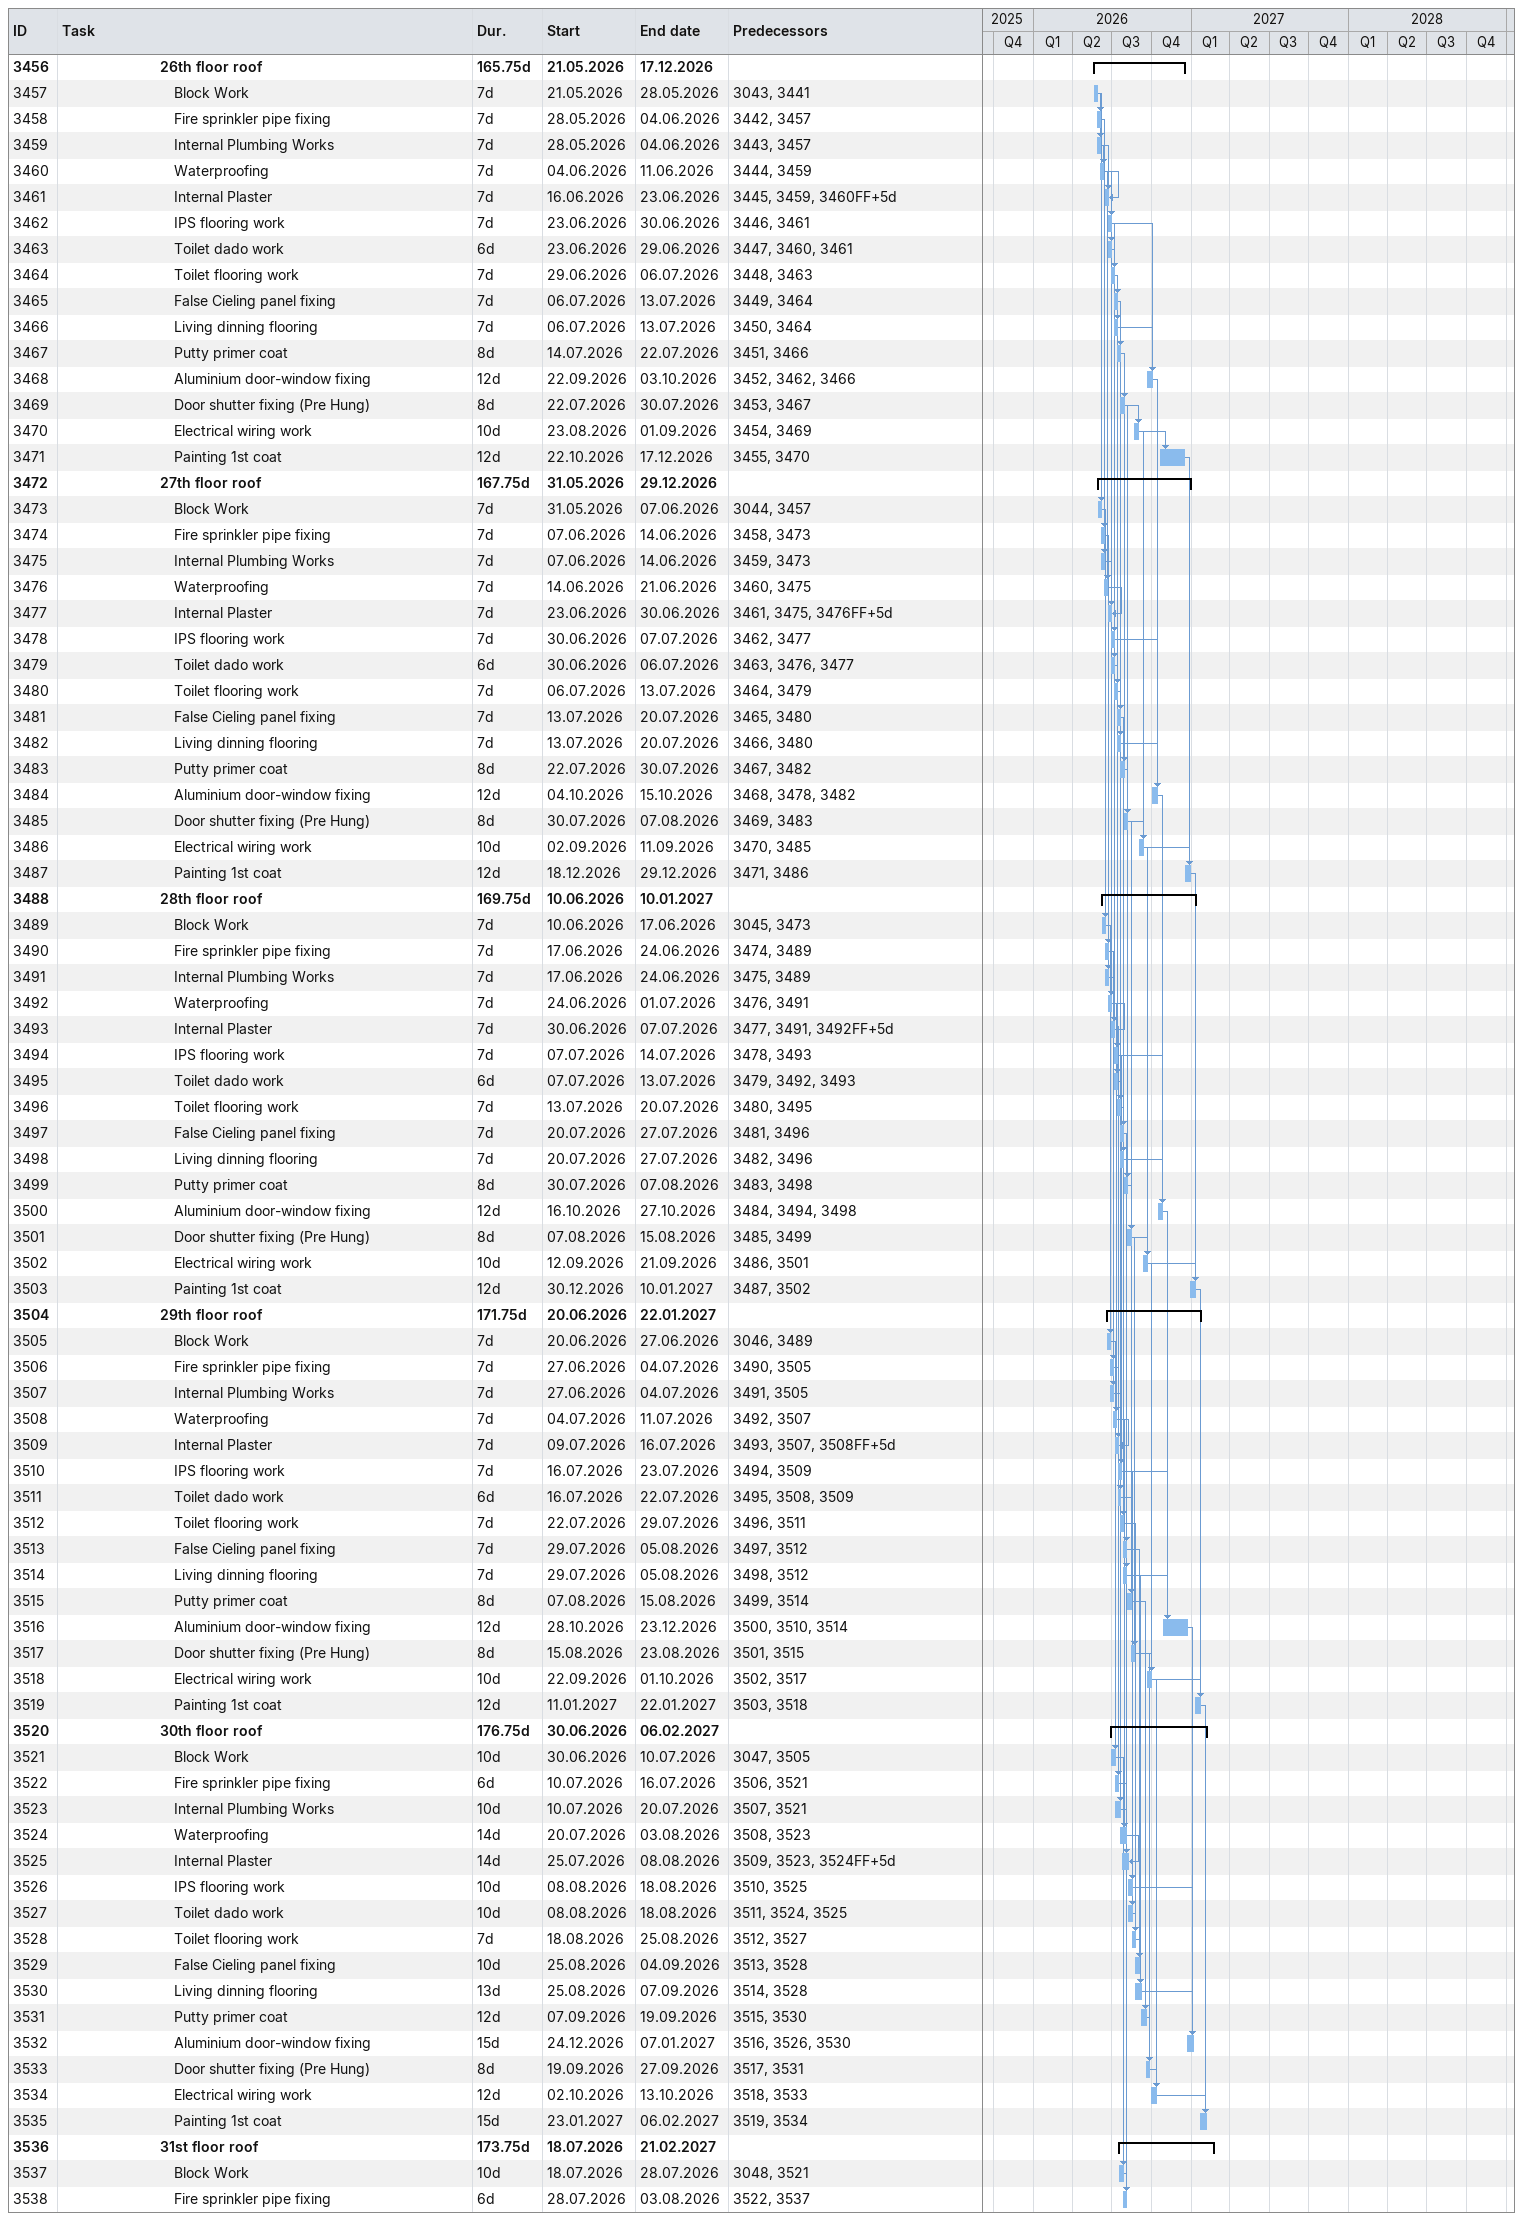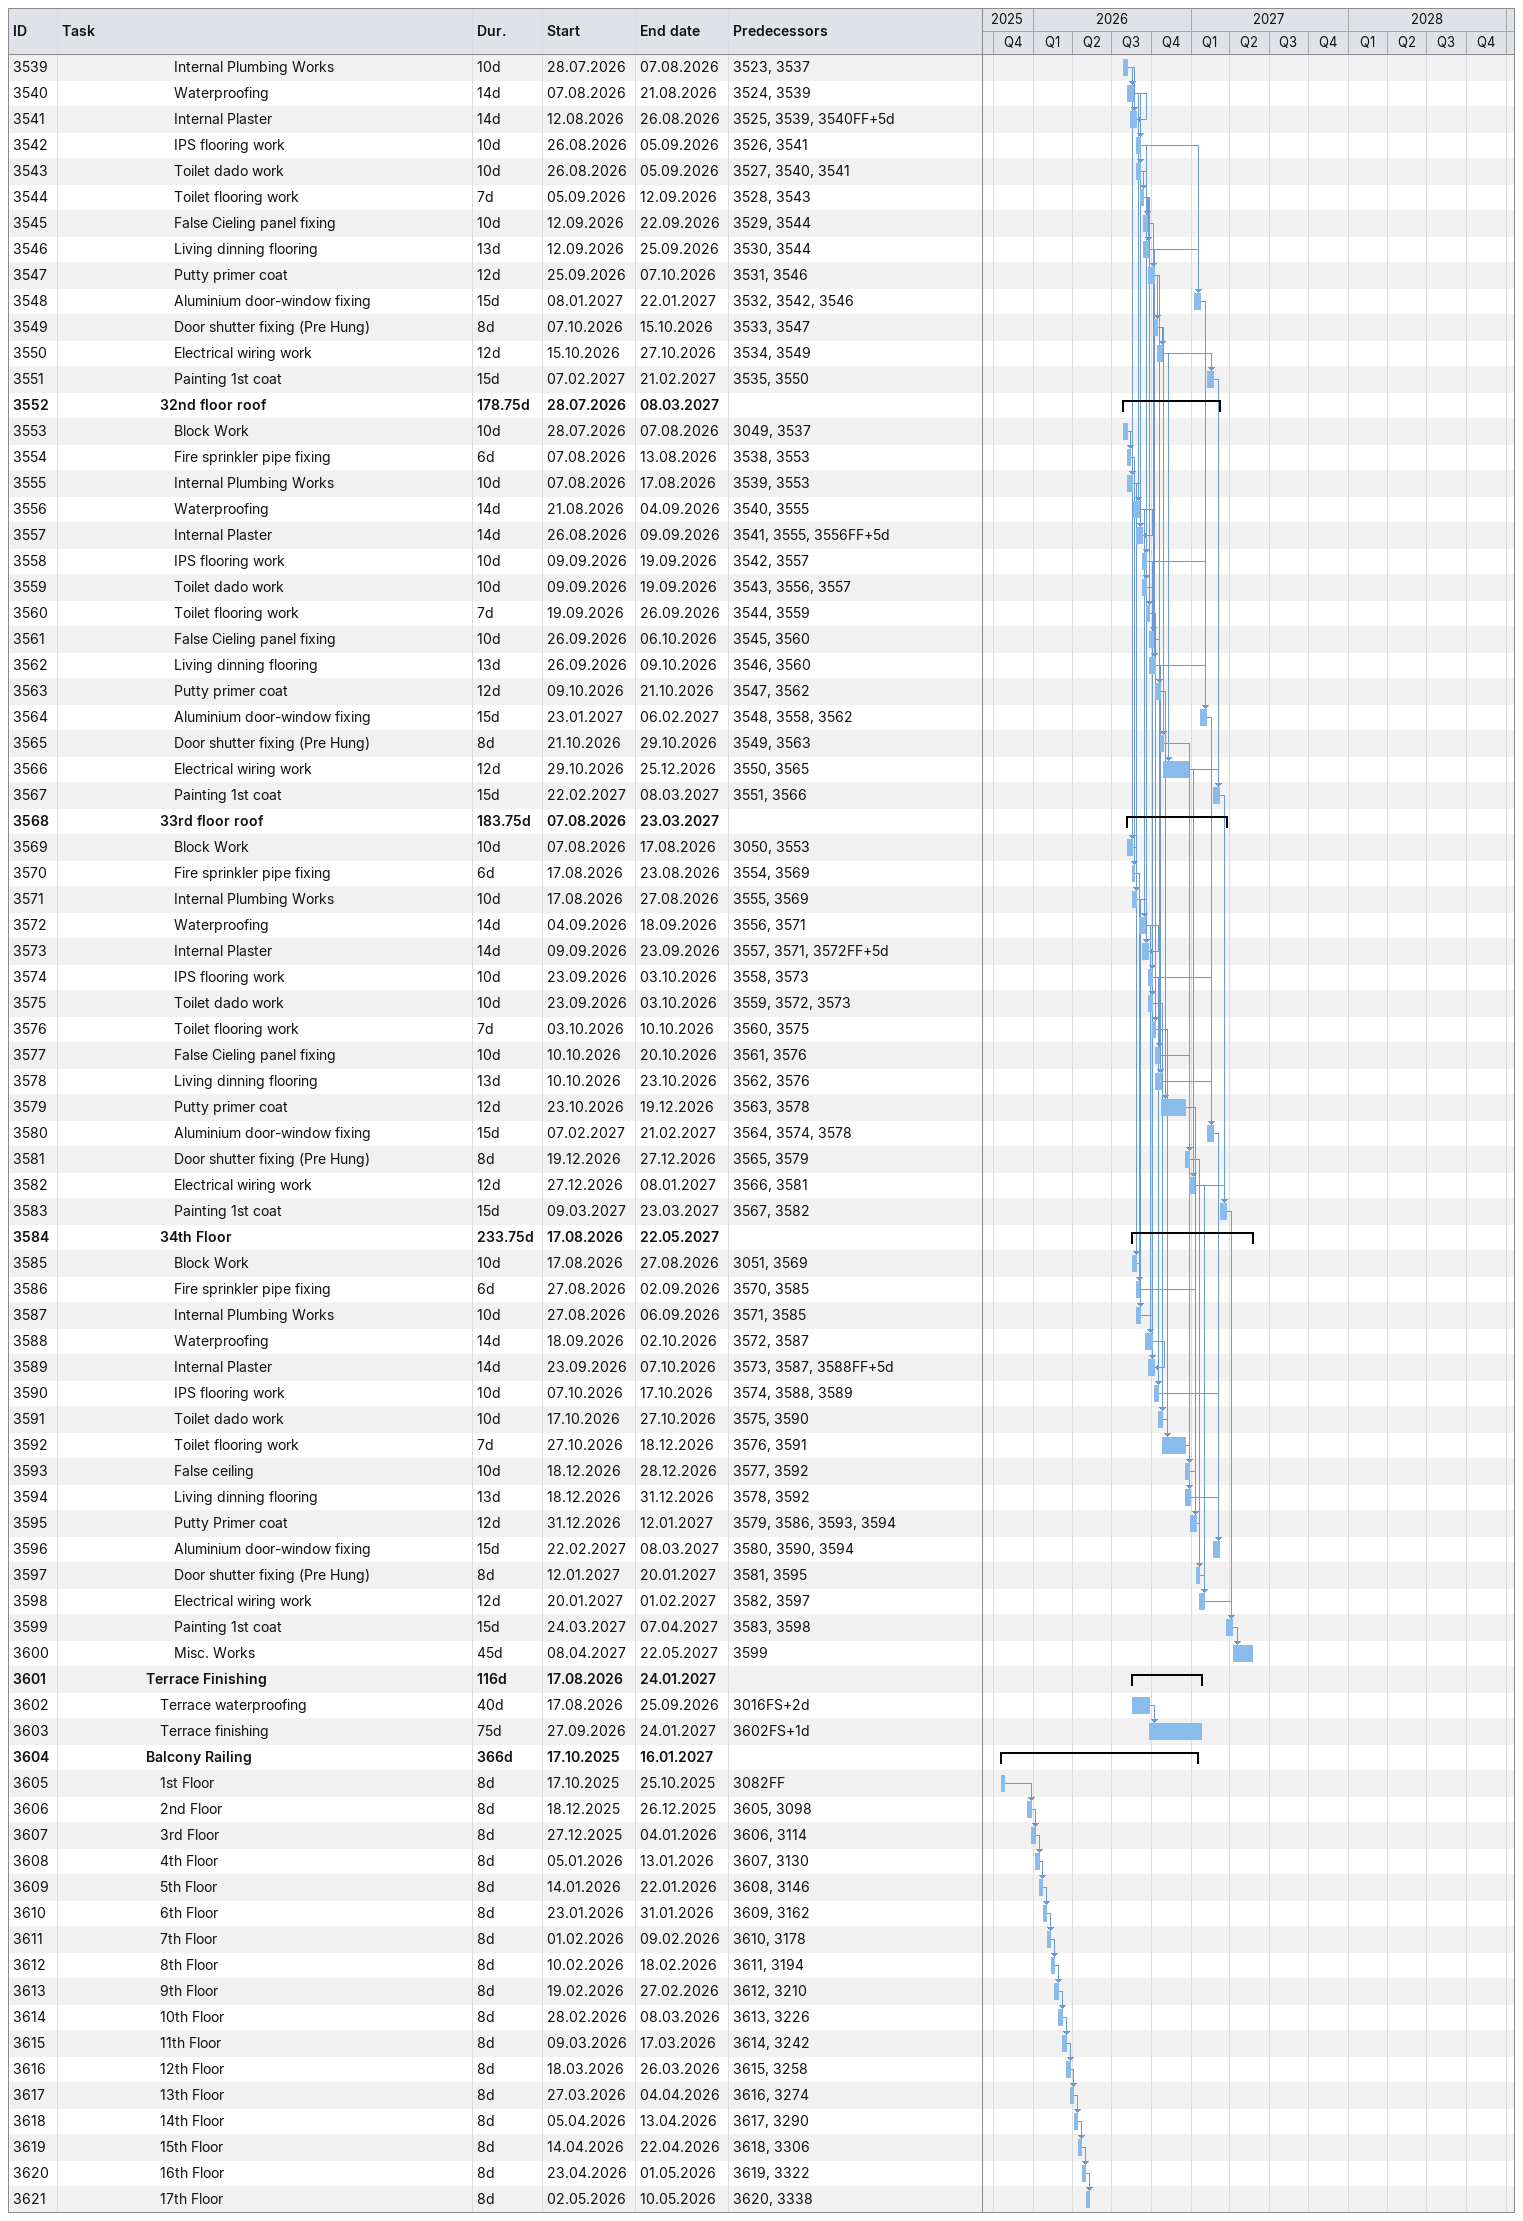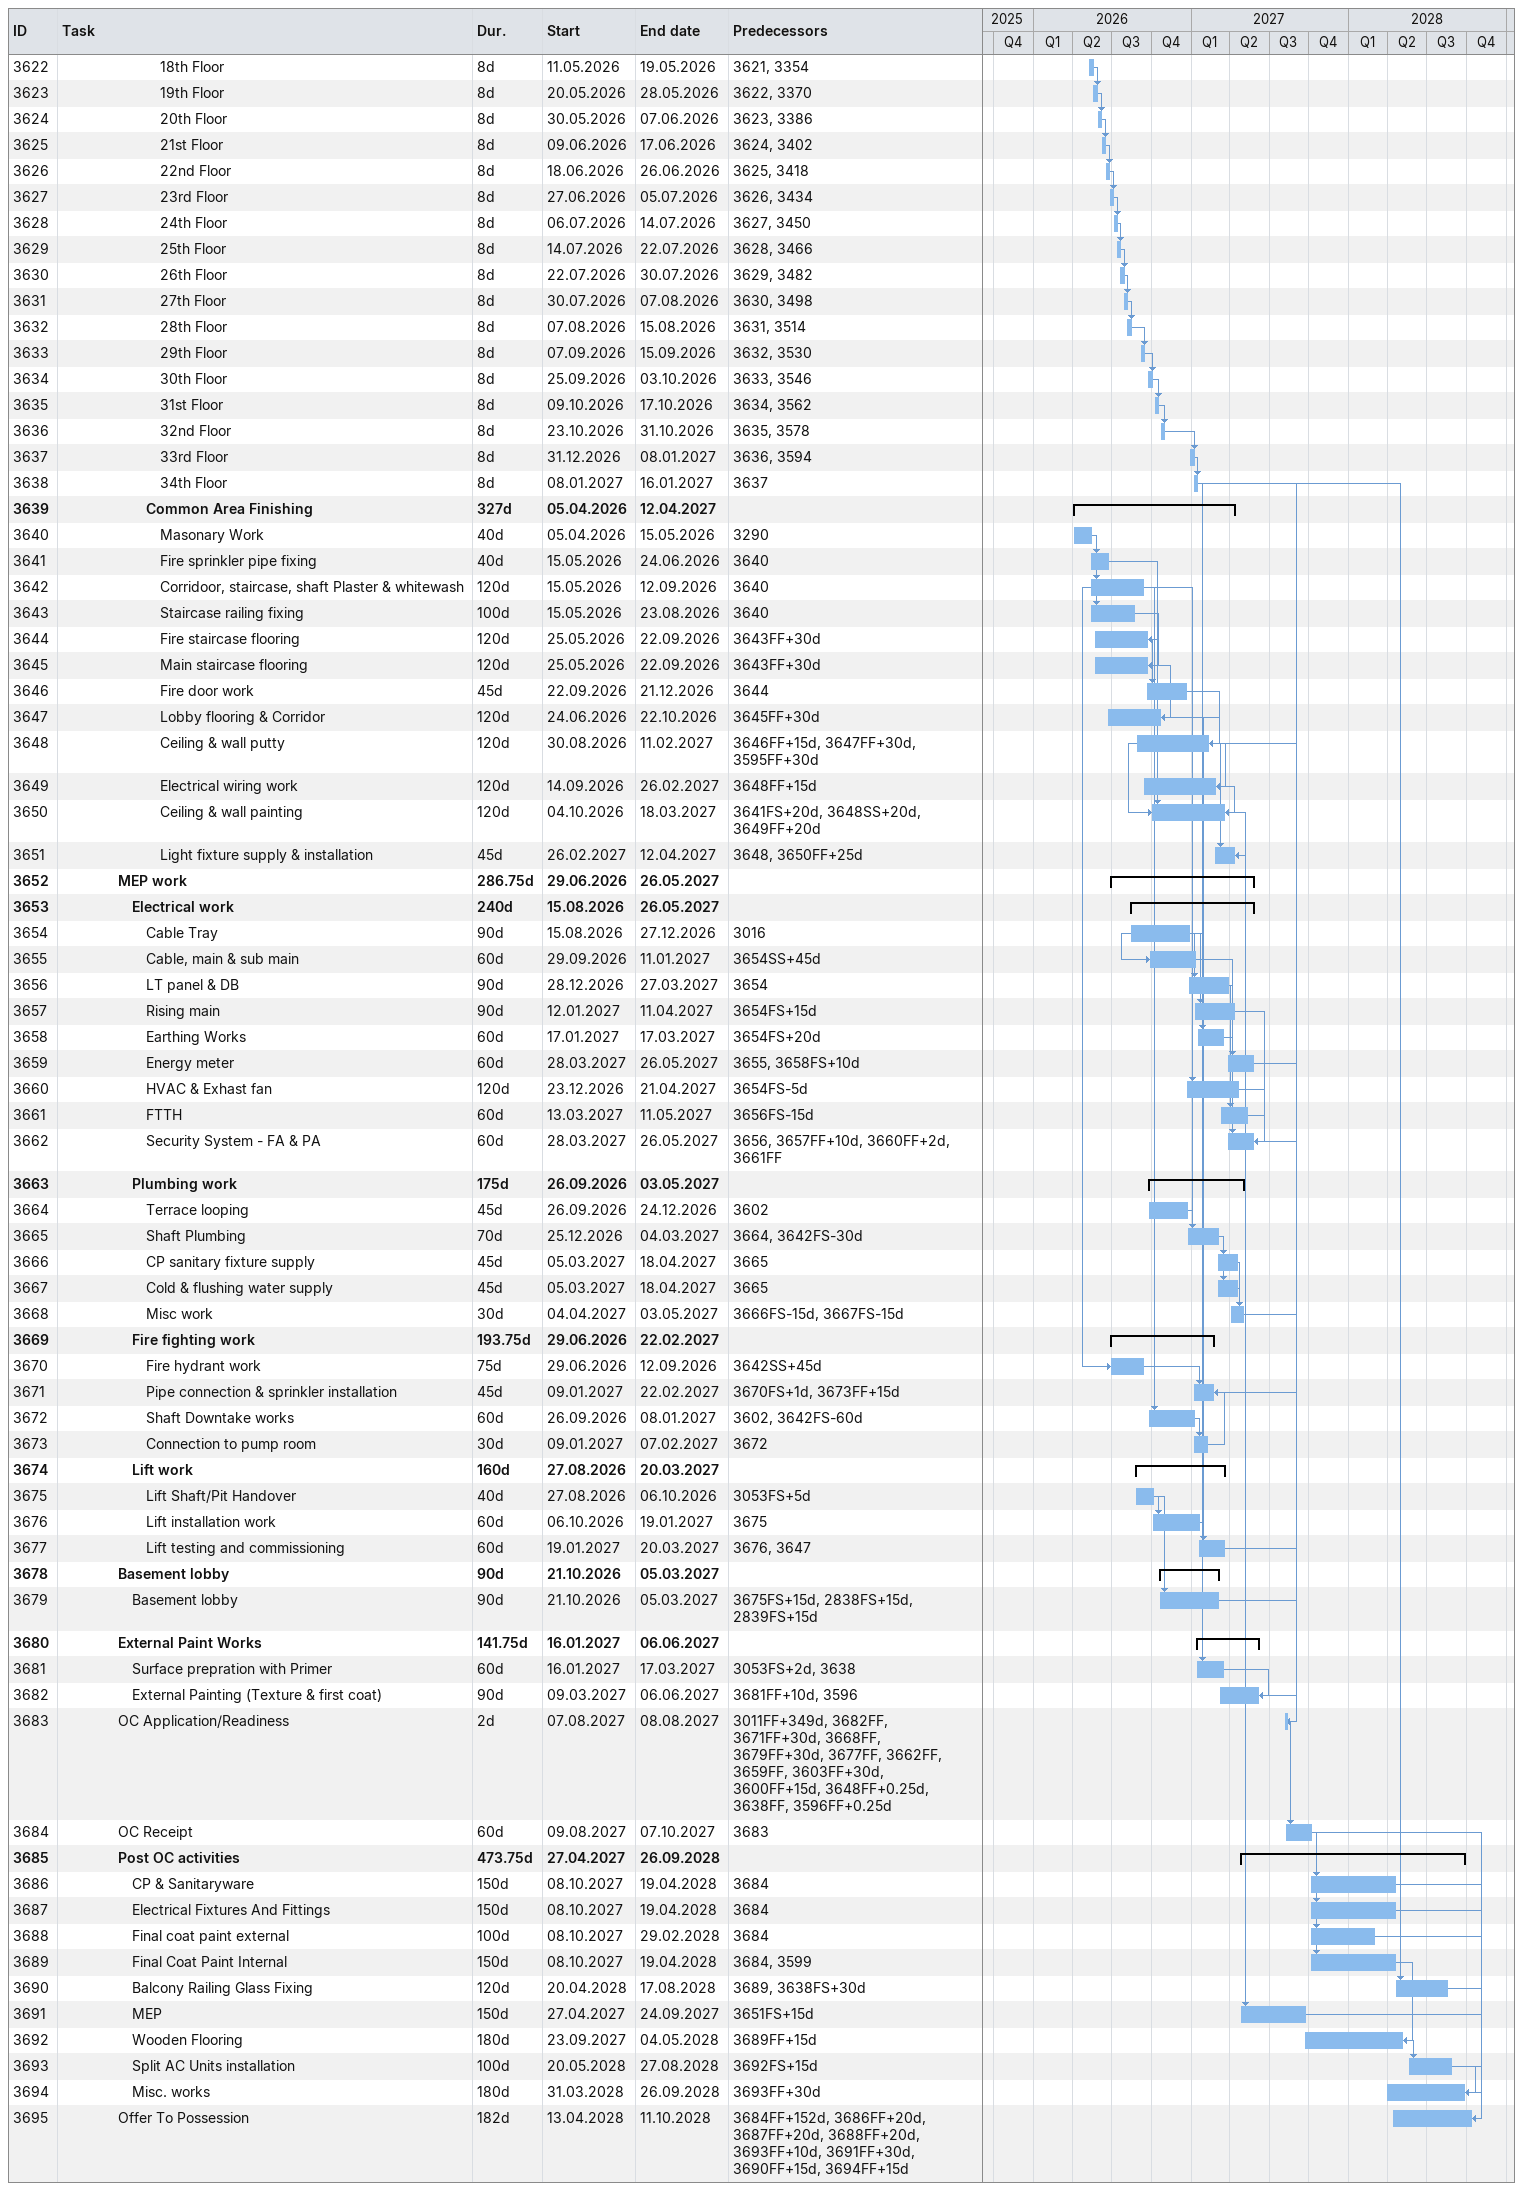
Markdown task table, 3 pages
| ID | Level | Task | Duration | Start | Finish | Predecessors |
|---|---|---|---|---|---|---|
| 3456 | 8 | **26th floor roof** | 165.75d | 2026-05-21 | 2026-12-17 |  |
| 3457 | 9 | Block Work | 7d | 2026-05-21 | 2026-05-28 | 3043, 3441 |
| 3458 | 9 | Fire sprinkler pipe fixing | 7d | 2026-05-28 | 2026-06-04 | 3442, 3457 |
| 3459 | 9 | Internal Plumbing Works | 7d | 2026-05-28 | 2026-06-04 | 3443, 3457 |
| 3460 | 9 | Waterproofing | 7d | 2026-06-04 | 2026-06-11 | 3444, 3459 |
| 3461 | 9 | Internal Plaster | 7d | 2026-06-16 | 2026-06-23 | 3445, 3459, 3460FF+5d |
| 3462 | 9 | IPS flooring work | 7d | 2026-06-23 | 2026-06-30 | 3446, 3461 |
| 3463 | 9 | Toilet dado work | 6d | 2026-06-23 | 2026-06-29 | 3447, 3460, 3461 |
| 3464 | 9 | Toilet flooring work | 7d | 2026-06-29 | 2026-07-06 | 3448, 3463 |
| 3465 | 9 | False Cieling panel fixing | 7d | 2026-07-06 | 2026-07-13 | 3449, 3464 |
| 3466 | 9 | Living dinning flooring | 7d | 2026-07-06 | 2026-07-13 | 3450, 3464 |
| 3467 | 9 | Putty primer coat | 8d | 2026-07-14 | 2026-07-22 | 3451, 3466 |
| 3468 | 9 | Aluminium door-window fixing | 12d | 2026-09-22 | 2026-10-03 | 3452, 3462, 3466 |
| 3469 | 9 | Door shutter fixing (Pre Hung) | 8d | 2026-07-22 | 2026-07-30 | 3453, 3467 |
| 3470 | 9 | Electrical wiring work | 10d | 2026-08-23 | 2026-09-01 | 3454, 3469 |
| 3471 | 9 | Painting 1st coat | 12d | 2026-10-22 | 2026-12-17 | 3455, 3470 |
| 3472 | 8 | **27th floor roof** | 167.75d | 2026-05-31 | 2026-12-29 |  |
| 3473 | 9 | Block Work | 7d | 2026-05-31 | 2026-06-07 | 3044, 3457 |
| 3474 | 9 | Fire sprinkler pipe fixing | 7d | 2026-06-07 | 2026-06-14 | 3458, 3473 |
| 3475 | 9 | Internal Plumbing Works | 7d | 2026-06-07 | 2026-06-14 | 3459, 3473 |
| 3476 | 9 | Waterproofing | 7d | 2026-06-14 | 2026-06-21 | 3460, 3475 |
| 3477 | 9 | Internal Plaster | 7d | 2026-06-23 | 2026-06-30 | 3461, 3475, 3476FF+5d |
| 3478 | 9 | IPS flooring work | 7d | 2026-06-30 | 2026-07-07 | 3462, 3477 |
| 3479 | 9 | Toilet dado work | 6d | 2026-06-30 | 2026-07-06 | 3463, 3476, 3477 |
| 3480 | 9 | Toilet flooring work | 7d | 2026-07-06 | 2026-07-13 | 3464, 3479 |
| 3481 | 9 | False Cieling panel fixing | 7d | 2026-07-13 | 2026-07-20 | 3465, 3480 |
| 3482 | 9 | Living dinning flooring | 7d | 2026-07-13 | 2026-07-20 | 3466, 3480 |
| 3483 | 9 | Putty primer coat | 8d | 2026-07-22 | 2026-07-30 | 3467, 3482 |
| 3484 | 9 | Aluminium door-window fixing | 12d | 2026-10-04 | 2026-10-15 | 3468, 3478, 3482 |
| 3485 | 9 | Door shutter fixing (Pre Hung) | 8d | 2026-07-30 | 2026-08-07 | 3469, 3483 |
| 3486 | 9 | Electrical wiring work | 10d | 2026-09-02 | 2026-09-11 | 3470, 3485 |
| 3487 | 9 | Painting 1st coat | 12d | 2026-12-18 | 2026-12-29 | 3471, 3486 |
| 3488 | 8 | **28th floor roof** | 169.75d | 2026-06-10 | 2027-01-10 |  |
| 3489 | 9 | Block Work | 7d | 2026-06-10 | 2026-06-17 | 3045, 3473 |
| 3490 | 9 | Fire sprinkler pipe fixing | 7d | 2026-06-17 | 2026-06-24 | 3474, 3489 |
| 3491 | 9 | Internal Plumbing Works | 7d | 2026-06-17 | 2026-06-24 | 3475, 3489 |
| 3492 | 9 | Waterproofing | 7d | 2026-06-24 | 2026-07-01 | 3476, 3491 |
| 3493 | 9 | Internal Plaster | 7d | 2026-06-30 | 2026-07-07 | 3477, 3491, 3492FF+5d |
| 3494 | 9 | IPS flooring work | 7d | 2026-07-07 | 2026-07-14 | 3478, 3493 |
| 3495 | 9 | Toilet dado work | 6d | 2026-07-07 | 2026-07-13 | 3479, 3492, 3493 |
| 3496 | 9 | Toilet flooring work | 7d | 2026-07-13 | 2026-07-20 | 3480, 3495 |
| 3497 | 9 | False Cieling panel fixing | 7d | 2026-07-20 | 2026-07-27 | 3481, 3496 |
| 3498 | 9 | Living dinning flooring | 7d | 2026-07-20 | 2026-07-27 | 3482, 3496 |
| 3499 | 9 | Putty primer coat | 8d | 2026-07-30 | 2026-08-07 | 3483, 3498 |
| 3500 | 9 | Aluminium door-window fixing | 12d | 2026-10-16 | 2026-10-27 | 3484, 3494, 3498 |
| 3501 | 9 | Door shutter fixing (Pre Hung) | 8d | 2026-08-07 | 2026-08-15 | 3485, 3499 |
| 3502 | 9 | Electrical wiring work | 10d | 2026-09-12 | 2026-09-21 | 3486, 3501 |
| 3503 | 9 | Painting 1st coat | 12d | 2026-12-30 | 2027-01-10 | 3487, 3502 |
| 3504 | 8 | **29th floor roof** | 171.75d | 2026-06-20 | 2027-01-22 |  |
| 3505 | 9 | Block Work | 7d | 2026-06-20 | 2026-06-27 | 3046, 3489 |
| 3506 | 9 | Fire sprinkler pipe fixing | 7d | 2026-06-27 | 2026-07-04 | 3490, 3505 |
| 3507 | 9 | Internal Plumbing Works | 7d | 2026-06-27 | 2026-07-04 | 3491, 3505 |
| 3508 | 9 | Waterproofing | 7d | 2026-07-04 | 2026-07-11 | 3492, 3507 |
| 3509 | 9 | Internal Plaster | 7d | 2026-07-09 | 2026-07-16 | 3493, 3507, 3508FF+5d |
| 3510 | 9 | IPS flooring work | 7d | 2026-07-16 | 2026-07-23 | 3494, 3509 |
| 3511 | 9 | Toilet dado work | 6d | 2026-07-16 | 2026-07-22 | 3495, 3508, 3509 |
| 3512 | 9 | Toilet flooring work | 7d | 2026-07-22 | 2026-07-29 | 3496, 3511 |
| 3513 | 9 | False Cieling panel fixing | 7d | 2026-07-29 | 2026-08-05 | 3497, 3512 |
| 3514 | 9 | Living dinning flooring | 7d | 2026-07-29 | 2026-08-05 | 3498, 3512 |
| 3515 | 9 | Putty primer coat | 8d | 2026-08-07 | 2026-08-15 | 3499, 3514 |
| 3516 | 9 | Aluminium door-window fixing | 12d | 2026-10-28 | 2026-12-23 | 3500, 3510, 3514 |
| 3517 | 9 | Door shutter fixing (Pre Hung) | 8d | 2026-08-15 | 2026-08-23 | 3501, 3515 |
| 3518 | 9 | Electrical wiring work | 10d | 2026-09-22 | 2026-10-01 | 3502, 3517 |
| 3519 | 9 | Painting 1st coat | 12d | 2027-01-11 | 2027-01-22 | 3503, 3518 |
| 3520 | 8 | **30th floor roof** | 176.75d | 2026-06-30 | 2027-02-06 |  |
| 3521 | 9 | Block Work | 10d | 2026-06-30 | 2026-07-10 | 3047, 3505 |
| 3522 | 9 | Fire sprinkler pipe fixing | 6d | 2026-07-10 | 2026-07-16 | 3506, 3521 |
| 3523 | 9 | Internal Plumbing Works | 10d | 2026-07-10 | 2026-07-20 | 3507, 3521 |
| 3524 | 9 | Waterproofing | 14d | 2026-07-20 | 2026-08-03 | 3508, 3523 |
| 3525 | 9 | Internal Plaster | 14d | 2026-07-25 | 2026-08-08 | 3509, 3523, 3524FF+5d |
| 3526 | 9 | IPS flooring work | 10d | 2026-08-08 | 2026-08-18 | 3510, 3525 |
| 3527 | 9 | Toilet dado work | 10d | 2026-08-08 | 2026-08-18 | 3511, 3524, 3525 |
| 3528 | 9 | Toilet flooring work | 7d | 2026-08-18 | 2026-08-25 | 3512, 3527 |
| 3529 | 9 | False Cieling panel fixing | 10d | 2026-08-25 | 2026-09-04 | 3513, 3528 |
| 3530 | 9 | Living dinning flooring | 13d | 2026-08-25 | 2026-09-07 | 3514, 3528 |
| 3531 | 9 | Putty primer coat | 12d | 2026-09-07 | 2026-09-19 | 3515, 3530 |
| 3532 | 9 | Aluminium door-window fixing | 15d | 2026-12-24 | 2027-01-07 | 3516, 3526, 3530 |
| 3533 | 9 | Door shutter fixing (Pre Hung) | 8d | 2026-09-19 | 2026-09-27 | 3517, 3531 |
| 3534 | 9 | Electrical wiring work | 12d | 2026-10-02 | 2026-10-13 | 3518, 3533 |
| 3535 | 9 | Painting 1st coat | 15d | 2027-01-23 | 2027-02-06 | 3519, 3534 |
| 3536 | 8 | **31st floor roof** | 173.75d | 2026-07-18 | 2027-02-21 |  |
| 3537 | 9 | Block Work | 10d | 2026-07-18 | 2026-07-28 | 3048, 3521 |
| 3538 | 9 | Fire sprinkler pipe fixing | 6d | 2026-07-28 | 2026-08-03 | 3522, 3537 |
| 3539 | 9 | Internal Plumbing Works | 10d | 2026-07-28 | 2026-08-07 | 3523, 3537 |
| 3540 | 9 | Waterproofing | 14d | 2026-08-07 | 2026-08-21 | 3524, 3539 |
| 3541 | 9 | Internal Plaster | 14d | 2026-08-12 | 2026-08-26 | 3525, 3539, 3540FF+5d |
| 3542 | 9 | IPS flooring work | 10d | 2026-08-26 | 2026-09-05 | 3526, 3541 |
| 3543 | 9 | Toilet dado work | 10d | 2026-08-26 | 2026-09-05 | 3527, 3540, 3541 |
| 3544 | 9 | Toilet flooring work | 7d | 2026-09-05 | 2026-09-12 | 3528, 3543 |
| 3545 | 9 | False Cieling panel fixing | 10d | 2026-09-12 | 2026-09-22 | 3529, 3544 |
| 3546 | 9 | Living dinning flooring | 13d | 2026-09-12 | 2026-09-25 | 3530, 3544 |
| 3547 | 9 | Putty primer coat | 12d | 2026-09-25 | 2026-10-07 | 3531, 3546 |
| 3548 | 9 | Aluminium door-window fixing | 15d | 2027-01-08 | 2027-01-22 | 3532, 3542, 3546 |
| 3549 | 9 | Door shutter fixing (Pre Hung) | 8d | 2026-10-07 | 2026-10-15 | 3533, 3547 |
| 3550 | 9 | Electrical wiring work | 12d | 2026-10-15 | 2026-10-27 | 3534, 3549 |
| 3551 | 9 | Painting 1st coat | 15d | 2027-02-07 | 2027-02-21 | 3535, 3550 |
| 3552 | 8 | **32nd floor roof** | 178.75d | 2026-07-28 | 2027-03-08 |  |
| 3553 | 9 | Block Work | 10d | 2026-07-28 | 2026-08-07 | 3049, 3537 |
| 3554 | 9 | Fire sprinkler pipe fixing | 6d | 2026-08-07 | 2026-08-13 | 3538, 3553 |
| 3555 | 9 | Internal Plumbing Works | 10d | 2026-08-07 | 2026-08-17 | 3539, 3553 |
| 3556 | 9 | Waterproofing | 14d | 2026-08-21 | 2026-09-04 | 3540, 3555 |
| 3557 | 9 | Internal Plaster | 14d | 2026-08-26 | 2026-09-09 | 3541, 3555, 3556FF+5d |
| 3558 | 9 | IPS flooring work | 10d | 2026-09-09 | 2026-09-19 | 3542, 3557 |
| 3559 | 9 | Toilet dado work | 10d | 2026-09-09 | 2026-09-19 | 3543, 3556, 3557 |
| 3560 | 9 | Toilet flooring work | 7d | 2026-09-19 | 2026-09-26 | 3544, 3559 |
| 3561 | 9 | False Cieling panel fixing | 10d | 2026-09-26 | 2026-10-06 | 3545, 3560 |
| 3562 | 9 | Living dinning flooring | 13d | 2026-09-26 | 2026-10-09 | 3546, 3560 |
| 3563 | 9 | Putty primer coat | 12d | 2026-10-09 | 2026-10-21 | 3547, 3562 |
| 3564 | 9 | Aluminium door-window fixing | 15d | 2027-01-23 | 2027-02-06 | 3548, 3558, 3562 |
| 3565 | 9 | Door shutter fixing (Pre Hung) | 8d | 2026-10-21 | 2026-10-29 | 3549, 3563 |
| 3566 | 9 | Electrical wiring work | 12d | 2026-10-29 | 2026-12-25 | 3550, 3565 |
| 3567 | 9 | Painting 1st coat | 15d | 2027-02-22 | 2027-03-08 | 3551, 3566 |
| 3568 | 8 | **33rd floor roof** | 183.75d | 2026-08-07 | 2027-03-23 |  |
| 3569 | 9 | Block Work | 10d | 2026-08-07 | 2026-08-17 | 3050, 3553 |
| 3570 | 9 | Fire sprinkler pipe fixing | 6d | 2026-08-17 | 2026-08-23 | 3554, 3569 |
| 3571 | 9 | Internal Plumbing Works | 10d | 2026-08-17 | 2026-08-27 | 3555, 3569 |
| 3572 | 9 | Waterproofing | 14d | 2026-09-04 | 2026-09-18 | 3556, 3571 |
| 3573 | 9 | Internal Plaster | 14d | 2026-09-09 | 2026-09-23 | 3557, 3571, 3572FF+5d |
| 3574 | 9 | IPS flooring work | 10d | 2026-09-23 | 2026-10-03 | 3558, 3573 |
| 3575 | 9 | Toilet dado work | 10d | 2026-09-23 | 2026-10-03 | 3559, 3572, 3573 |
| 3576 | 9 | Toilet flooring work | 7d | 2026-10-03 | 2026-10-10 | 3560, 3575 |
| 3577 | 9 | False Cieling panel fixing | 10d | 2026-10-10 | 2026-10-20 | 3561, 3576 |
| 3578 | 9 | Living dinning flooring | 13d | 2026-10-10 | 2026-10-23 | 3562, 3576 |
| 3579 | 9 | Putty primer coat | 12d | 2026-10-23 | 2026-12-19 | 3563, 3578 |
| 3580 | 9 | Aluminium door-window fixing | 15d | 2027-02-07 | 2027-02-21 | 3564, 3574, 3578 |
| 3581 | 9 | Door shutter fixing (Pre Hung) | 8d | 2026-12-19 | 2026-12-27 | 3565, 3579 |
| 3582 | 9 | Electrical wiring work | 12d | 2026-12-27 | 2027-01-08 | 3566, 3581 |
| 3583 | 9 | Painting 1st coat | 15d | 2027-03-09 | 2027-03-23 | 3567, 3582 |
| 3584 | 8 | **34th Floor** | 233.75d | 2026-08-17 | 2027-05-22 |  |
| 3585 | 9 | Block Work | 10d | 2026-08-17 | 2026-08-27 | 3051, 3569 |
| 3586 | 9 | Fire sprinkler pipe fixing | 6d | 2026-08-27 | 2026-09-02 | 3570, 3585 |
| 3587 | 9 | Internal Plumbing Works | 10d | 2026-08-27 | 2026-09-06 | 3571, 3585 |
| 3588 | 9 | Waterproofing | 14d | 2026-09-18 | 2026-10-02 | 3572, 3587 |
| 3589 | 9 | Internal Plaster | 14d | 2026-09-23 | 2026-10-07 | 3573, 3587, 3588FF+5d |
| 3590 | 9 | IPS flooring work | 10d | 2026-10-07 | 2026-10-17 | 3574, 3588, 3589 |
| 3591 | 9 | Toilet dado work | 10d | 2026-10-17 | 2026-10-27 | 3575, 3590 |
| 3592 | 9 | Toilet flooring work | 7d | 2026-10-27 | 2026-12-18 | 3576, 3591 |
| 3593 | 9 | False ceiling | 10d | 2026-12-18 | 2026-12-28 | 3577, 3592 |
| 3594 | 9 | Living dinning flooring | 13d | 2026-12-18 | 2026-12-31 | 3578, 3592 |
| 3595 | 9 | Putty Primer coat | 12d | 2026-12-31 | 2027-01-12 | 3579, 3586, 3593, 3594 |
| 3596 | 9 | Aluminium door-window fixing | 15d | 2027-02-22 | 2027-03-08 | 3580, 3590, 3594 |
| 3597 | 9 | Door shutter fixing (Pre Hung) | 8d | 2027-01-12 | 2027-01-20 | 3581, 3595 |
| 3598 | 9 | Electrical wiring work | 12d | 2027-01-20 | 2027-02-01 | 3582, 3597 |
| 3599 | 9 | Painting 1st coat | 15d | 2027-03-24 | 2027-04-07 | 3583, 3598 |
| 3600 | 9 | Misc. Works | 45d | 2027-04-08 | 2027-05-22 | 3599 |
| 3601 | 7 | **Terrace Finishing** | 116d | 2026-08-17 | 2027-01-24 |  |
| 3602 | 8 | Terrace waterproofing | 40d | 2026-08-17 | 2026-09-25 | 3016FS+2d |
| 3603 | 8 | Terrace finishing | 75d | 2026-09-27 | 2027-01-24 | 3602FS+1d |
| 3604 | 7 | **Balcony Railing** | 366d | 2025-10-17 | 2027-01-16 |  |
| 3605 | 8 | 1st Floor | 8d | 2025-10-17 | 2025-10-25 | 3082FF |
| 3606 | 8 | 2nd Floor | 8d | 2025-12-18 | 2025-12-26 | 3605, 3098 |
| 3607 | 8 | 3rd Floor | 8d | 2025-12-27 | 2026-01-04 | 3606, 3114 |
| 3608 | 8 | 4th Floor | 8d | 2026-01-05 | 2026-01-13 | 3607, 3130 |
| 3609 | 8 | 5th Floor | 8d | 2026-01-14 | 2026-01-22 | 3608, 3146 |
| 3610 | 8 | 6th Floor | 8d | 2026-01-23 | 2026-01-31 | 3609, 3162 |
| 3611 | 8 | 7th Floor | 8d | 2026-02-01 | 2026-02-09 | 3610, 3178 |
| 3612 | 8 | 8th Floor | 8d | 2026-02-10 | 2026-02-18 | 3611, 3194 |
| 3613 | 8 | 9th Floor | 8d | 2026-02-19 | 2026-02-27 | 3612, 3210 |
| 3614 | 8 | 10th Floor | 8d | 2026-02-28 | 2026-03-08 | 3613, 3226 |
| 3615 | 8 | 11th Floor | 8d | 2026-03-09 | 2026-03-17 | 3614, 3242 |
| 3616 | 8 | 12th Floor | 8d | 2026-03-18 | 2026-03-26 | 3615, 3258 |
| 3617 | 8 | 13th Floor | 8d | 2026-03-27 | 2026-04-04 | 3616, 3274 |
| 3618 | 8 | 14th Floor | 8d | 2026-04-05 | 2026-04-13 | 3617, 3290 |
| 3619 | 8 | 15th Floor | 8d | 2026-04-14 | 2026-04-22 | 3618, 3306 |
| 3620 | 8 | 16th Floor | 8d | 2026-04-23 | 2026-05-01 | 3619, 3322 |
| 3621 | 8 | 17th Floor | 8d | 2026-05-02 | 2026-05-10 | 3620, 3338 |
| 3622 | 8 | 18th Floor | 8d | 2026-05-11 | 2026-05-19 | 3621, 3354 |
| 3623 | 8 | 19th Floor | 8d | 2026-05-20 | 2026-05-28 | 3622, 3370 |
| 3624 | 8 | 20th Floor | 8d | 2026-05-30 | 2026-06-07 | 3623, 3386 |
| 3625 | 8 | 21st Floor | 8d | 2026-06-09 | 2026-06-17 | 3624, 3402 |
| 3626 | 8 | 22nd Floor | 8d | 2026-06-18 | 2026-06-26 | 3625, 3418 |
| 3627 | 8 | 23rd Floor | 8d | 2026-06-27 | 2026-07-05 | 3626, 3434 |
| 3628 | 8 | 24th Floor | 8d | 2026-07-06 | 2026-07-14 | 3627, 3450 |
| 3629 | 8 | 25th Floor | 8d | 2026-07-14 | 2026-07-22 | 3628, 3466 |
| 3630 | 8 | 26th Floor | 8d | 2026-07-22 | 2026-07-30 | 3629, 3482 |
| 3631 | 8 | 27th Floor | 8d | 2026-07-30 | 2026-08-07 | 3630, 3498 |
| 3632 | 8 | 28th Floor | 8d | 2026-08-07 | 2026-08-15 | 3631, 3514 |
| 3633 | 8 | 29th Floor | 8d | 2026-09-07 | 2026-09-15 | 3632, 3530 |
| 3634 | 8 | 30th Floor | 8d | 2026-09-25 | 2026-10-03 | 3633, 3546 |
| 3635 | 8 | 31st Floor | 8d | 2026-10-09 | 2026-10-17 | 3634, 3562 |
| 3636 | 8 | 32nd Floor | 8d | 2026-10-23 | 2026-10-31 | 3635, 3578 |
| 3637 | 8 | 33rd Floor | 8d | 2026-12-31 | 2027-01-08 | 3636, 3594 |
| 3638 | 8 | 34th Floor | 8d | 2027-01-08 | 2027-01-16 | 3637 |
| 3639 | 7 | **Common Area Finishing** | 327d | 2026-04-05 | 2027-04-12 |  |
| 3640 | 8 | Masonary Work | 40d | 2026-04-05 | 2026-05-15 | 3290 |
| 3641 | 8 | Fire sprinkler pipe fixing | 40d | 2026-05-15 | 2026-06-24 | 3640 |
| 3642 | 8 | Corridoor, staircase, shaft Plaster & whitewash | 120d | 2026-05-15 | 2026-09-12 | 3640 |
| 3643 | 8 | Staircase railing fixing | 100d | 2026-05-15 | 2026-08-23 | 3640 |
| 3644 | 8 | Fire staircase flooring | 120d | 2026-05-25 | 2026-09-22 | 3643FF+30d |
| 3645 | 8 | Main staircase flooring | 120d | 2026-05-25 | 2026-09-22 | 3643FF+30d |
| 3646 | 8 | Fire door work | 45d | 2026-09-22 | 2026-12-21 | 3644 |
| 3647 | 8 | Lobby flooring & Corridor | 120d | 2026-06-24 | 2026-10-22 | 3645FF+30d |
| 3648 | 8 | Ceiling & wall putty | 120d | 2026-08-30 | 2027-02-11 | 3646FF+15d, 3647FF+30d, 3595FF+30d |
| 3649 | 8 | Electrical wiring work | 120d | 2026-09-14 | 2027-02-26 | 3648FF+15d |
| 3650 | 8 | Ceiling & wall painting | 120d | 2026-10-04 | 2027-03-18 | 3641FS+20d, 3648SS+20d, 3649FF+20d |
| 3651 | 8 | Light fixture supply & installation | 45d | 2027-02-26 | 2027-04-12 | 3648, 3650FF+25d |
| 3652 | 5 | **MEP work** | 286.75d | 2026-06-29 | 2027-05-26 |  |
| 3653 | 6 | **Electrical work** | 240d | 2026-08-15 | 2027-05-26 |  |
| 3654 | 7 | Cable Tray | 90d | 2026-08-15 | 2026-12-27 | 3016 |
| 3655 | 7 | Cable, main & sub main | 60d | 2026-09-29 | 2027-01-11 | 3654SS+45d |
| 3656 | 7 | LT panel & DB | 90d | 2026-12-28 | 2027-03-27 | 3654 |
| 3657 | 7 | Rising main | 90d | 2027-01-12 | 2027-04-11 | 3654FS+15d |
| 3658 | 7 | Earthing Works | 60d | 2027-01-17 | 2027-03-17 | 3654FS+20d |
| 3659 | 7 | Energy meter | 60d | 2027-03-28 | 2027-05-26 | 3655, 3658FS+10d |
| 3660 | 7 | HVAC & Exhast fan | 120d | 2026-12-23 | 2027-04-21 | 3654FS-5d |
| 3661 | 7 | FTTH | 60d | 2027-03-13 | 2027-05-11 | 3656FS-15d |
| 3662 | 7 | Security System - FA & PA | 60d | 2027-03-28 | 2027-05-26 | 3656, 3657FF+10d, 3660FF+2d, 3661FF |
| 3663 | 6 | **Plumbing work** | 175d | 2026-09-26 | 2027-05-03 |  |
| 3664 | 7 | Terrace looping | 45d | 2026-09-26 | 2026-12-24 | 3602 |
| 3665 | 7 | Shaft Plumbing | 70d | 2026-12-25 | 2027-03-04 | 3664, 3642FS-30d |
| 3666 | 7 | CP sanitary fixture supply | 45d | 2027-03-05 | 2027-04-18 | 3665 |
| 3667 | 7 | Cold & flushing water supply | 45d | 2027-03-05 | 2027-04-18 | 3665 |
| 3668 | 7 | Misc work | 30d | 2027-04-04 | 2027-05-03 | 3666FS-15d, 3667FS-15d |
| 3669 | 6 | **Fire fighting work** | 193.75d | 2026-06-29 | 2027-02-22 |  |
| 3670 | 7 | Fire hydrant work | 75d | 2026-06-29 | 2026-09-12 | 3642SS+45d |
| 3671 | 7 | Pipe connection & sprinkler installation | 45d | 2027-01-09 | 2027-02-22 | 3670FS+1d, 3673FF+15d |
| 3672 | 7 | Shaft Downtake works | 60d | 2026-09-26 | 2027-01-08 | 3602, 3642FS-60d |
| 3673 | 7 | Connection to pump room | 30d | 2027-01-09 | 2027-02-07 | 3672 |
| 3674 | 6 | **Lift work** | 160d | 2026-08-27 | 2027-03-20 |  |
| 3675 | 7 | Lift Shaft/Pit Handover | 40d | 2026-08-27 | 2026-10-06 | 3053FS+5d |
| 3676 | 7 | Lift installation work | 60d | 2026-10-06 | 2027-01-19 | 3675 |
| 3677 | 7 | Lift testing and commissioning | 60d | 2027-01-19 | 2027-03-20 | 3676, 3647 |
| 3678 | 5 | **Basement lobby** | 90d | 2026-10-21 | 2027-03-05 |  |
| 3679 | 6 | Basement lobby | 90d | 2026-10-21 | 2027-03-05 | 3675FS+15d, 2838FS+15d, 2839FS+15d |
| 3680 | 5 | **External Paint Works** | 141.75d | 2027-01-16 | 2027-06-06 |  |
| 3681 | 6 | Surface prepration with Primer | 60d | 2027-01-16 | 2027-03-17 | 3053FS+2d, 3638 |
| 3682 | 6 | External Painting (Texture & first coat) | 90d | 2027-03-09 | 2027-06-06 | 3681FF+10d, 3596 |
| 3683 | 5 | OC Application/Readiness | 2d | 2027-08-07 | 2027-08-08 | 3011FF+349d, 3682FF, 3671FF+30d, 3668FF, 3679FF+30d, 3677FF, 3662FF, 3659FF, 3603FF+30d, 3600FF+15d, 3648FF+0.25d, 3638FF, 3596FF+0.25d |
| 3684 | 5 | OC Receipt | 60d | 2027-08-09 | 2027-10-07 | 3683 |
| 3685 | 5 | **Post OC activities** | 473.75d | 2027-04-27 | 2028-09-26 |  |
| 3686 | 6 | CP & Sanitaryware | 150d | 2027-10-08 | 2028-04-19 | 3684 |
| 3687 | 6 | Electrical Fixtures And Fittings | 150d | 2027-10-08 | 2028-04-19 | 3684 |
| 3688 | 6 | Final coat paint external | 100d | 2027-10-08 | 2028-02-29 | 3684 |
| 3689 | 6 | Final Coat Paint Internal | 150d | 2027-10-08 | 2028-04-19 | 3684, 3599 |
| 3690 | 6 | Balcony Railing Glass Fixing | 120d | 2028-04-20 | 2028-08-17 | 3689, 3638FS+30d |
| 3691 | 6 | MEP | 150d | 2027-04-27 | 2027-09-24 | 3651FS+15d |
| 3692 | 6 | Wooden Flooring | 180d | 2027-09-23 | 2028-05-04 | 3689FF+15d |
| 3693 | 6 | Split AC Units installation | 100d | 2028-05-20 | 2028-08-27 | 3692FS+15d |
| 3694 | 6 | Misc. works | 180d | 2028-03-31 | 2028-09-26 | 3693FF+30d |
| 3695 | 5 | Offer To Possession | 182d | 2028-04-13 | 2028-10-11 | 3684FF+152d, 3686FF+20d, 3687FF+20d, 3688FF+20d, 3693FF+10d, 3691FF+30d, 3690FF+15d, 3694FF+15d |
